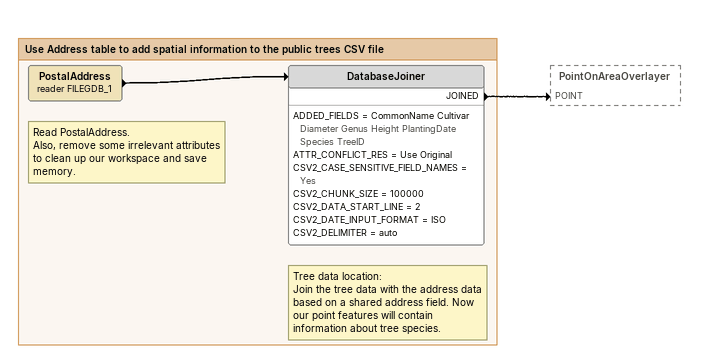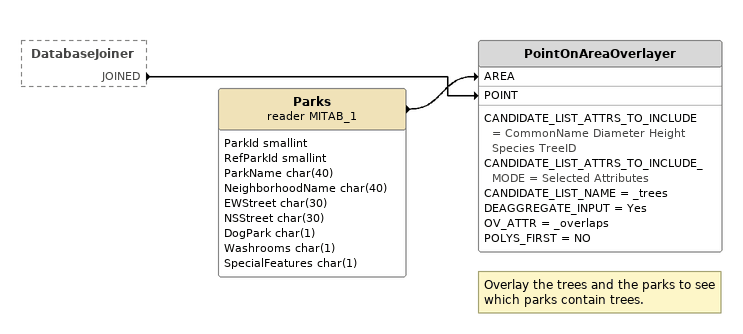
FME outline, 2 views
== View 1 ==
Bookmark: Use Address table to add spatial information to the public trees CSV file
Note: Read PostalAddress. / Also, remove some irrelevant attributes / to clean up our workspace and save / memory.
PostalAddress (reader FILEGDB_1)
    -> DatabaseJoiner
Note: Tree data location: / Join the tree data with the address data based on a shared address field. Now our point features will contain information about tree species.
DatabaseJoiner
    ADDED_FIELDS = CommonName Cultivar Diameter Genus Height PlantingDate Species TreeID
    ATTR_CONFLICT_RES = Use Original
    CSV2_CASE_SENSITIVE_FIELD_NAMES = Yes
    CSV2_CHUNK_SIZE = 100000
    CSV2_DATA_START_LINE = 2
    CSV2_DATE_INPUT_FORMAT = ISO
    CSV2_DELIMITER = auto
    JOINED -> PointOnAreaOverlayer [POINT]

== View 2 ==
DatabaseJoiner [outside]
    JOINED -> PointOnAreaOverlayer [POINT]
Parks (reader MITAB_1)
    attributes: ParkId smallint, RefParkId smallint, ParkName char(40), NeighborhoodName char(40), EWStreet char(30), NSStreet char(30), DogPark char(1), Washrooms char(1), SpecialFeatures char(1)
    -> PointOnAreaOverlayer [AREA]
Note: Overlay the trees and the parks to see which parks contain trees.
PointOnAreaOverlayer
    CANDIDATE_LIST_ATTRS_TO_INCLUDE = CommonName Diameter Height Species TreeID
    CANDIDATE_LIST_ATTRS_TO_INCLUDE_MODE = Selected Attributes
    CANDIDATE_LIST_NAME = _trees
    DEAGGREGATE_INPUT = Yes
    OV_ATTR = _overlaps
    POLYS_FIRST = NO
